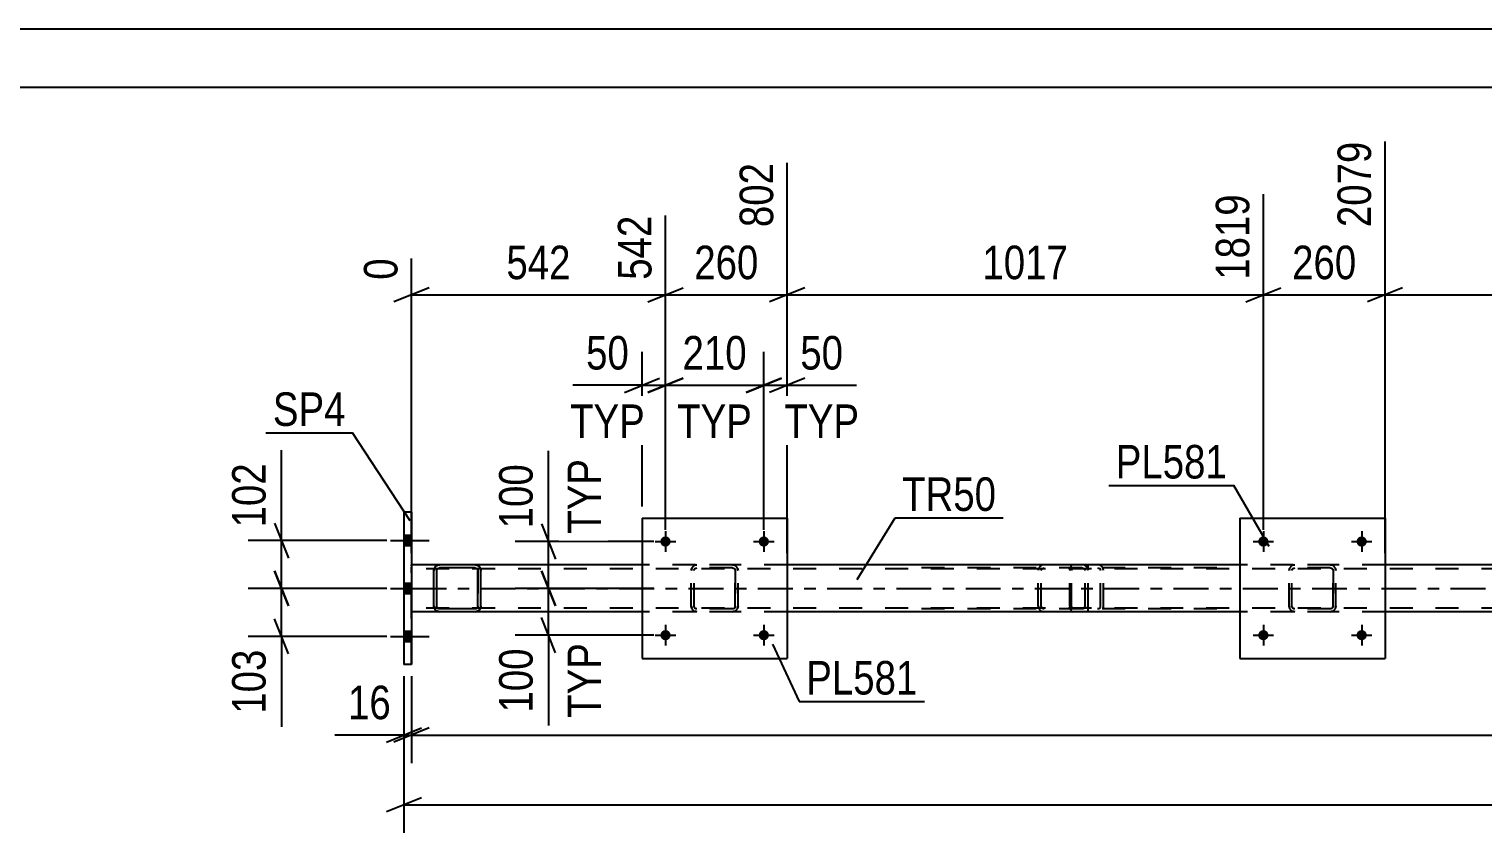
# Model space of a CAD drawing. Header units: millimetres. Extents: x 0 to 841, y 0 to 594.
# Drawn here: x 68 to 192.2, y 525.3 to 594 of the extents above; entities that cross this region are included whole.
import ezdxf

# ---------------------------------------------------------------- set-up
doc = ezdxf.new("R2010")
doc.units = ezdxf.units.MM
doc.linetypes.add('DXK_LINE_DOT2', pattern=[3.9198, 1.9599, -1.9599])
doc.linetypes.add('DXK_LINE_DOT3', pattern=[5.9187, 2.979, -0.9799, 0.9799, -0.9799])
doc.styles.add('Arial Narrow', font='ARIALN.TTF', dxfattribs={"height": 0.2})

# ---------------------------------------------------------------- blocks, each defined once
blk = doc.blocks.new('Unknown-232924716-1133 - 28920')
at = {"color": 5, "linetype": 'Continuous'}
for p, q in [((841, 594), (0, 594)), ((836, 589), (5, 589))]:
    blk.add_line(p, q, dxfattribs=at)
blk = doc.blocks.new('Bolt-232924716-2098 - 2062')
at = {"linetype": 'Continuous'}
for points in [[(100.63, 549.87), (100.63, 550.75), (99.99, 550.75), (99.99, 549.87)], [(100.63, 549.87), (100.63, 550.75), (99.99, 550.75), (99.99, 549.87)], [(100.63, 549.87), (100.63, 550.75), (99.99, 550.75), (99.99, 549.87)], [(100.63, 545.77), (100.63, 546.65), (99.99, 546.65), (99.99, 545.77)], [(100.63, 545.77), (100.63, 546.65), (99.99, 546.65), (99.99, 545.77)], [(100.63, 541.67), (100.63, 542.55), (99.99, 542.55), (99.99, 541.67)], [(100.63, 541.67), (100.63, 542.55), (99.99, 542.55), (99.99, 541.67)], [(100.63, 541.67), (100.63, 542.55), (99.99, 542.55), (99.99, 541.67)]]:
    blk.add_hatch(color=1, dxfattribs=at).paths.add_polyline_path(points)
at = {"color": 1, "linetype": 'Continuous'}
for p, q in [((98.83, 550.31), (102.15, 550.31)), ((98.83, 550.31), (102.15, 550.31)), ((98.83, 550.31), (102.15, 550.31)), ((99.99, 550.75), (100.63, 550.75)), ((99.99, 550.75), (100.63, 550.75)), ((99.99, 550.75), (100.63, 550.75)), ((99.99, 549.87), (100.63, 549.87)), ((99.99, 549.87), (100.63, 549.87)), ((99.99, 549.87), (100.63, 549.87)), ((99.99, 546.65), (100.63, 546.65)), ((99.99, 546.65), (100.63, 546.65)), ((98.83, 546.21), (102.15, 546.21)), ((98.83, 546.21), (102.15, 546.21)), ((99.99, 545.77), (100.63, 545.77)), ((99.99, 545.77), (100.63, 545.77)), ((98.83, 542.11), (102.15, 542.11)), ((98.83, 542.11), (102.15, 542.11)), ((98.83, 542.11), (102.15, 542.11)), ((99.99, 542.55), (100.63, 542.55)), ((99.99, 542.55), (100.63, 542.55)), ((99.99, 542.55), (100.63, 542.55)), ((99.99, 541.67), (100.63, 541.67)), ((99.99, 541.67), (100.63, 541.67)), ((99.99, 541.67), (100.63, 541.67))]:
    blk.add_line(p, q, dxfattribs=at)
blk = doc.blocks.new('Part-232924716-2103 - 2062')
at = {"color": 2, "linetype": 'Continuous'}
for p, q in [((120.33, 548.21), (100.63, 548.21)), ((171.41, 548.21), (132.73, 548.21)), ((222.49, 548.21), (183.81, 548.21)), ((103.03, 544.21), (100.63, 544.21)), ((120.33, 544.21), (106.08, 544.21)), ((171.41, 544.21), (132.73, 544.21)), ((222.49, 544.21), (183.81, 544.21))]:
    blk.add_line(p, q, dxfattribs=at)
at = {"color": 7, "linetype": 'DXK_LINE_DOT2'}
for p, q in [((100.63, 544.21), (100.63, 548.21)), ((762.38, 547.89), (100.63, 547.89)), ((132.73, 548.21), (120.33, 548.21)), ((183.81, 548.21), (171.41, 548.21)), ((762.38, 544.53), (100.63, 544.53)), ((106.08, 544.21), (103.03, 544.21)), ((132.73, 544.21), (120.33, 544.21)), ((183.81, 544.21), (171.41, 544.21))]:
    blk.add_line(p, q, dxfattribs=at)
at = {"color": 7, "linetype": 'DXK_LINE_DOT3'}
blk.add_line((100.63, 546.21), (762.38, 546.21), dxfattribs=at)
blk = doc.blocks.new('Part-232924716-23515 - 2062')
at = {"color": 2, "linetype": 'Continuous'}
for p, q in [((171.41, 552.21), (171.41, 540.21)), ((171.41, 552.21), (183.81, 552.21)), ((183.81, 552.21), (183.81, 540.21)), ((171.41, 540.21), (183.81, 540.21))]:
    blk.add_line(p, q, dxfattribs=at)
blk = doc.blocks.new('Part-232924716-23517 - 2062')
at = {"color": 2, "linetype": 'Continuous'}
for p, q in [((120.33, 552.21), (120.33, 540.21)), ((120.33, 552.21), (132.73, 552.21)), ((132.73, 552.21), (132.73, 540.21)), ((120.33, 540.21), (132.73, 540.21))]:
    blk.add_line(p, q, dxfattribs=at)
blk = doc.blocks.new('Part-232924716-23516 - 2062')
at = {"color": 7, "linetype": 'DXK_LINE_DOT2'}
for p, q in [((124.53, 547.73), (124.57, 547.92)), ((124.57, 547.92), (124.53, 547.73)), ((124.77, 547.73), (124.79, 547.82)), ((124.79, 547.82), (124.84, 547.9)), ((124.83, 548.18), (125.01, 548.21)), ((125.01, 548.21), (124.83, 548.18)), ((124.84, 547.9), (124.92, 547.95)), ((124.92, 547.95), (125.01, 547.97)), ((128.05, 548.21), (125.01, 548.21)), ((128.05, 547.97), (125.01, 547.97)), ((128.05, 548.21), (128.23, 548.18)), ((128.23, 548.18), (128.05, 548.21)), ((128.05, 547.97), (128.14, 547.95)), ((128.14, 547.95), (128.22, 547.9)), ((128.22, 547.9), (128.27, 547.82)), ((128.27, 547.82), (128.29, 547.73)), ((128.49, 547.92), (128.53, 547.73)), ((128.53, 547.73), (128.49, 547.92)), ((124.53, 544.69), (124.53, 547.73)), ((124.53, 544.69), (124.53, 547.73)), ((124.77, 544.69), (124.77, 547.73)), ((124.77, 544.69), (124.77, 547.73)), ((128.29, 544.69), (128.29, 547.73)), ((128.29, 547.73), (128.29, 544.69)), ((128.53, 544.69), (128.53, 547.73)), ((128.53, 544.69), (128.53, 547.73)), ((124.57, 544.51), (124.53, 544.69)), ((124.53, 544.69), (124.57, 544.51)), ((124.79, 544.6), (124.77, 544.69)), ((124.84, 544.52), (124.79, 544.6)), ((125.01, 544.21), (124.83, 544.25)), ((124.83, 544.25), (125.01, 544.21)), ((124.92, 544.47), (124.84, 544.52)), ((125.01, 544.45), (124.92, 544.47)), ((128.05, 544.45), (125.01, 544.45)), ((128.05, 544.21), (125.01, 544.21)), ((128.14, 544.47), (128.05, 544.45)), ((128.23, 544.25), (128.05, 544.21)), ((128.05, 544.21), (128.23, 544.25)), ((128.22, 544.52), (128.14, 544.47)), ((128.27, 544.6), (128.22, 544.52)), ((128.29, 544.69), (128.27, 544.6)), ((128.53, 544.69), (128.49, 544.51)), ((128.49, 544.51), (128.53, 544.69))]:
    blk.add_line(p, q, dxfattribs=at)
at = {"color": 7, "linetype": 'DXK_LINE_DOT3'}
blk.add_line((126.53, 546.21), (126.53, 546.21), dxfattribs=at)
at = {"color": 7, "linetype": 'DXK_LINE_DOT2'}
for centre, start, end in [((125.01, 547.73), 112.5, 157.5), ((125.01, 547.73), 112.5, 157.5), ((128.05, 547.73), 22.5, 67.5), ((128.05, 547.73), 22.5, 67.5), ((125.01, 544.69), 202.5, 247.5), ((125.01, 544.69), 202.5, 247.5), ((128.05, 544.69), 292.5, 337.5), ((128.05, 544.69), 292.5, 337.5)]:
    blk.add_arc(centre, 0.48, start, end, dxfattribs=at)
blk = doc.blocks.new('Part-232924716-2178 - 2062')
at = {"color": 7, "linetype": 'DXK_LINE_DOT2'}
for p, q in [((157.93, 548.21), (142.79, 548.21)), ((157.93, 547.97), (142.79, 547.97)), ((154.21, 547.87), (154.18, 547.73)), ((154.22, 547.92), (154.21, 547.87)), ((154.44, 547.73), (154.45, 547.82)), ((154.45, 547.82), (154.51, 547.9)), ((154.69, 548.21), (154.5, 548.18)), ((154.51, 547.9), (154.59, 547.95)), ((154.59, 547.95), (154.69, 547.97)), ((158.12, 548.18), (157.93, 548.21)), ((157.93, 547.97), (158.02, 547.95)), ((158.02, 547.95), (158.11, 547.9)), ((158.11, 547.9), (158.16, 547.82)), ((158.16, 547.82), (158.18, 547.73)), ((158.41, 547.87), (158.4, 547.92)), ((158.44, 547.73), (158.41, 547.87)), ((154.18, 544.69), (154.18, 547.73)), ((154.44, 544.69), (154.44, 547.73)), ((158.18, 544.69), (158.18, 547.73)), ((158.44, 544.69), (158.44, 547.73)), ((157.93, 544.45), (142.79, 544.45)), ((157.93, 544.21), (142.79, 544.21)), ((154.18, 544.69), (154.2, 544.61)), ((154.2, 544.61), (154.22, 544.51)), ((154.45, 544.63), (154.44, 544.69)), ((154.45, 544.6), (154.45, 544.63)), ((154.51, 544.52), (154.45, 544.6)), ((154.5, 544.25), (154.69, 544.21)), ((154.59, 544.47), (154.51, 544.52)), ((154.69, 544.45), (154.59, 544.47)), ((158.02, 544.47), (157.93, 544.45)), ((157.93, 544.21), (158.12, 544.25)), ((158.11, 544.52), (158.02, 544.47)), ((158.16, 544.6), (158.11, 544.52)), ((158.16, 544.6), (158.17, 544.63)), ((158.17, 544.63), (158.18, 544.69)), ((158.4, 544.51), (158.42, 544.61)), ((158.42, 544.61), (158.44, 544.69))]:
    blk.add_line(p, q, dxfattribs=at)
for centre, start, end in [((154.67, 547.71), 110.7583, 155.68), ((157.95, 547.71), 24.32, 69.2417), ((154.67, 544.71), 204.32, 249.2417)]:
    blk.add_arc(centre, 0.496, start, end, dxfattribs=at)
blk = doc.blocks.new('Part-232924716-23518 - 2062')
at = {"color": 2, "linetype": 'Continuous'}
for p, q in [((102.59, 547.92), (102.55, 547.73)), ((102.79, 547.73), (102.81, 547.82)), ((102.81, 547.82), (102.86, 547.9)), ((103.03, 548.21), (102.85, 548.18)), ((102.86, 547.9), (102.94, 547.95)), ((102.94, 547.95), (103.03, 547.97)), ((106.07, 548.21), (103.03, 548.21)), ((106.07, 547.97), (103.03, 547.97)), ((106.26, 548.18), (106.07, 548.21)), ((106.07, 547.97), (106.16, 547.95)), ((106.16, 547.95), (106.24, 547.9)), ((106.24, 547.9), (106.29, 547.82)), ((106.29, 547.82), (106.31, 547.73)), ((106.55, 547.73), (106.52, 547.92)), ((102.55, 544.69), (102.55, 547.73)), ((102.79, 544.69), (102.79, 547.73)), ((106.31, 544.69), (106.31, 547.73)), ((106.55, 544.69), (106.55, 547.73)), ((102.55, 544.69), (102.59, 544.51)), ((102.81, 544.6), (102.79, 544.69)), ((102.86, 544.52), (102.81, 544.6)), ((102.85, 544.25), (103.03, 544.21)), ((102.94, 544.47), (102.86, 544.52)), ((103.03, 544.45), (102.94, 544.47)), ((106.07, 544.45), (103.03, 544.45)), ((106.07, 544.21), (103.03, 544.21)), ((106.16, 544.47), (106.07, 544.45)), ((106.07, 544.21), (106.26, 544.25)), ((106.24, 544.52), (106.16, 544.47)), ((106.29, 544.6), (106.24, 544.52)), ((106.31, 544.69), (106.29, 544.6)), ((106.52, 544.51), (106.55, 544.69))]:
    blk.add_line(p, q, dxfattribs=at)
at = {"color": 7, "linetype": 'DXK_LINE_DOT2'}
for p, q in [((102.55, 547.73), (102.59, 547.92)), ((102.85, 548.18), (103.03, 548.21)), ((106.07, 548.21), (106.26, 548.18)), ((106.52, 547.92), (106.55, 547.73)), ((102.55, 544.69), (102.55, 547.73)), ((102.79, 544.69), (102.79, 547.73)), ((106.31, 547.73), (106.31, 544.69)), ((106.55, 544.69), (106.55, 547.73)), ((102.59, 544.51), (102.55, 544.69)), ((103.03, 544.21), (102.85, 544.25)), ((106.26, 544.25), (106.07, 544.21)), ((106.55, 544.69), (106.52, 544.51))]:
    blk.add_line(p, q, dxfattribs=at)
at = {"color": 2, "linetype": 'Continuous'}
for centre, start, end in [((103.03, 547.73), 112.5, 157.5), ((106.07, 547.73), 22.5, 67.5), ((103.03, 544.69), 202.5, 247.5), ((106.07, 544.69), 292.5, 337.5)]:
    blk.add_arc(centre, 0.48, start, end, dxfattribs=at)
at = {"color": 7, "linetype": 'DXK_LINE_DOT2'}
for centre, start, end in [((103.03, 547.73), 112.5, 157.5), ((106.07, 547.73), 22.5, 67.5), ((103.03, 544.69), 202.5, 247.5), ((106.07, 544.69), 292.5, 337.5)]:
    blk.add_arc(centre, 0.48, start, end, dxfattribs=at)
blk = doc.blocks.new('Part-232924716-2183 - 2062')
at = {"color": 2, "linetype": 'Continuous'}
for p, q in [((100.63, 552.71), (99.99, 552.71)), ((99.99, 552.71), (99.99, 539.71)), ((100.63, 552.71), (100.63, 539.71)), ((100.63, 539.71), (99.99, 539.71))]:
    blk.add_line(p, q, dxfattribs=at)
at = {"color": 7, "linetype": 'DXK_LINE_DOT2'}
for p, q in [((99.99, 552.71), (99.99, 539.71)), ((100.63, 539.71), (100.63, 548.03))]:
    blk.add_line(p, q, dxfattribs=at)
blk = doc.blocks.new('Part-232924716-2185 - 2062')
at = {"color": 7, "linetype": 'DXK_LINE_DOT2'}
for p, q in [((156.91, 547.92), (156.89, 547.73)), ((156.97, 548.07), (156.91, 547.92)), ((157.06, 548.18), (156.97, 548.07)), ((157.03, 547.73), (157.04, 547.82)), ((157.04, 547.82), (157.06, 547.9)), ((157.16, 548.21), (157.06, 548.18)), ((157.06, 547.9), (157.11, 547.95)), ((157.11, 547.95), (157.16, 547.97)), ((169.44, 548.21), (157.16, 548.21)), ((169.44, 547.97), (157.16, 547.97)), ((158.44, 547.97), (158.44, 548.21)), ((159.44, 548.18), (159.25, 548.21)), ((159.25, 547.97), (159.35, 547.95)), ((159.35, 547.95), (159.43, 547.9)), ((159.43, 547.9), (159.48, 547.82)), ((159.48, 547.82), (159.5, 547.73)), ((159.73, 547.87), (159.72, 547.92)), ((159.75, 547.73), (159.73, 547.87)), ((156.89, 544.69), (156.89, 547.73)), ((157.03, 544.69), (157.03, 547.73)), ((159.5, 544.69), (159.5, 547.73)), ((159.75, 544.69), (159.75, 547.73)), ((156.89, 544.69), (156.91, 544.51)), ((156.91, 544.51), (156.97, 544.35)), ((156.97, 544.35), (157.06, 544.25)), ((157.04, 544.6), (157.03, 544.69)), ((157.06, 544.52), (157.04, 544.6)), ((157.11, 544.47), (157.06, 544.52)), ((157.06, 544.25), (157.16, 544.21)), ((157.16, 544.45), (157.11, 544.47)), ((169.44, 544.45), (157.16, 544.45)), ((169.44, 544.21), (157.16, 544.21)), ((158.44, 544.21), (158.44, 544.45)), ((159.35, 544.47), (159.25, 544.45)), ((159.25, 544.21), (159.44, 544.25)), ((159.43, 544.52), (159.35, 544.47)), ((159.48, 544.6), (159.43, 544.52)), ((159.48, 544.6), (159.49, 544.63)), ((159.49, 544.63), (159.5, 544.69)), ((159.72, 544.51), (159.74, 544.61)), ((159.74, 544.61), (159.75, 544.69))]:
    blk.add_line(p, q, dxfattribs=at)
blk.add_arc((159.27, 547.72), 0.492, 23.8494, 68.8059, dxfattribs=at)
blk = doc.blocks.new('Part-232924716-23514 - 2062')
at = {"color": 7, "linetype": 'DXK_LINE_DOT2'}
for p, q in [((175.61, 547.73), (175.65, 547.92)), ((175.65, 547.92), (175.61, 547.73)), ((175.85, 547.73), (175.87, 547.82)), ((175.87, 547.82), (175.92, 547.9)), ((175.91, 548.18), (176.09, 548.21)), ((176.09, 548.21), (175.91, 548.18)), ((175.92, 547.9), (176, 547.95)), ((176, 547.95), (176.09, 547.97)), ((179.13, 548.21), (176.09, 548.21)), ((179.13, 547.97), (176.09, 547.97)), ((179.13, 548.21), (179.31, 548.18)), ((179.31, 548.18), (179.13, 548.21)), ((179.13, 547.97), (179.22, 547.95)), ((179.22, 547.95), (179.3, 547.9)), ((179.3, 547.9), (179.35, 547.82)), ((179.35, 547.82), (179.37, 547.73)), ((179.57, 547.92), (179.61, 547.73)), ((179.61, 547.73), (179.57, 547.92)), ((175.61, 544.69), (175.61, 547.73)), ((175.61, 544.69), (175.61, 547.73)), ((175.85, 544.69), (175.85, 547.73)), ((175.85, 544.69), (175.85, 547.73)), ((179.37, 544.69), (179.37, 547.73)), ((179.37, 547.73), (179.37, 544.69)), ((179.61, 544.69), (179.61, 547.73)), ((179.61, 544.69), (179.61, 547.73)), ((175.65, 544.51), (175.61, 544.69)), ((175.61, 544.69), (175.65, 544.51)), ((175.87, 544.6), (175.85, 544.69)), ((175.92, 544.52), (175.87, 544.6)), ((176.09, 544.21), (175.91, 544.25)), ((175.91, 544.25), (176.09, 544.21)), ((176, 544.47), (175.92, 544.52)), ((176.09, 544.45), (176, 544.47)), ((179.13, 544.45), (176.09, 544.45)), ((179.13, 544.21), (176.09, 544.21)), ((179.22, 544.47), (179.13, 544.45)), ((179.31, 544.25), (179.13, 544.21)), ((179.13, 544.21), (179.31, 544.25)), ((179.3, 544.52), (179.22, 544.47)), ((179.35, 544.6), (179.3, 544.52)), ((179.37, 544.69), (179.35, 544.6)), ((179.61, 544.69), (179.57, 544.51)), ((179.57, 544.51), (179.61, 544.69))]:
    blk.add_line(p, q, dxfattribs=at)
at = {"color": 7, "linetype": 'DXK_LINE_DOT3'}
blk.add_line((177.61, 546.21), (177.61, 546.21), dxfattribs=at)
at = {"color": 7, "linetype": 'DXK_LINE_DOT2'}
for centre, start, end in [((176.09, 547.73), 112.5, 157.5), ((176.09, 547.73), 112.5, 157.5), ((179.13, 547.73), 22.5, 67.5), ((179.13, 547.73), 22.5, 67.5), ((176.09, 544.69), 202.5, 247.5), ((176.09, 544.69), 202.5, 247.5), ((179.13, 544.69), 292.5, 337.5), ((179.13, 544.69), 292.5, 337.5)]:
    blk.add_arc(centre, 0.48, start, end, dxfattribs=at)
blk = doc.blocks.new('Bolt-232924716-23543 - 2062')
at = {"linetype": 'Continuous'}
for points in [[(173.85, 542.21, -1), (172.97, 542.21, -1)], [(182.25, 542.21, -1), (181.37, 542.21, -1)]]:
    blk.add_hatch(color=1, dxfattribs=at).paths.add_polyline_path(points)
at = {"color": 1, "linetype": 'Continuous'}
for p, q in [((173.41, 543.09), (173.41, 541.33)), ((181.81, 543.09), (181.81, 541.33)), ((172.53, 542.21), (174.29, 542.21)), ((180.93, 542.21), (182.69, 542.21))]:
    blk.add_line(p, q, dxfattribs=at)
blk = doc.blocks.new('Bolt-232924716-23544 - 2062')
at = {"linetype": 'Continuous'}
for points in [[(173.85, 550.21, -1), (172.97, 550.21, -1)], [(182.25, 550.21, -1), (181.37, 550.21, -1)]]:
    blk.add_hatch(color=1, dxfattribs=at).paths.add_polyline_path(points)
at = {"color": 1, "linetype": 'Continuous'}
for p, q in [((173.41, 551.09), (173.41, 549.33)), ((181.81, 551.09), (181.81, 549.33)), ((172.53, 550.21), (174.29, 550.21)), ((180.93, 550.21), (182.69, 550.21))]:
    blk.add_line(p, q, dxfattribs=at)
blk = doc.blocks.new('Bolt-232924716-23545 - 2062')
at = {"linetype": 'Continuous'}
for points in [[(122.77, 542.21, -1), (121.89, 542.21, -1)], [(131.17, 542.21, -1), (130.29, 542.21, -1)]]:
    blk.add_hatch(color=1, dxfattribs=at).paths.add_polyline_path(points)
at = {"color": 1, "linetype": 'Continuous'}
for p, q in [((122.33, 543.09), (122.33, 541.33)), ((130.73, 543.09), (130.73, 541.33)), ((121.45, 542.21), (123.21, 542.21)), ((129.85, 542.21), (131.61, 542.21))]:
    blk.add_line(p, q, dxfattribs=at)
blk = doc.blocks.new('Bolt-232924716-23546 - 2062')
at = {"linetype": 'Continuous'}
for points in [[(122.77, 550.21, -1), (121.89, 550.21, -1)], [(131.17, 550.21, -1), (130.29, 550.21, -1)]]:
    blk.add_hatch(color=1, dxfattribs=at).paths.add_polyline_path(points)
at = {"color": 1, "linetype": 'Continuous'}
for p, q in [((122.33, 551.09), (122.33, 549.33)), ((130.73, 551.09), (130.73, 549.33)), ((121.45, 550.21), (123.21, 550.21)), ((129.85, 550.21), (131.61, 550.21))]:
    blk.add_line(p, q, dxfattribs=at)
blk = doc.blocks.new('StraightDimension-232924716-8909 - 2062')
at = {"color": 7, "linetype": 'Continuous'}
for p, q in [((99.99, 538.71), (99.99, 531.28)), ((100.63, 538.71), (100.63, 531.28)), ((98.49, 533.08), (101.49, 534.28)), ((102.13, 534.28), (99.13, 533.08)), ((99.99, 533.68), (94.08, 533.68)), ((99.99, 533.68), (94.08, 533.68)), ((99.99, 533.68), (100.63, 533.68))]:
    blk.add_line(p, q, dxfattribs=at)
at = {"color": 0}
blk.add_wipeout([(99.47, 534.43), (99.47, 538.63), (94.61, 538.63), (94.61, 534.43)], dxfattribs=at)
at = {"color": 3, "style": 'Arial Narrow'}
blk.add_text('16', height=2.863, dxfattribs=at).set_placement((95.21, 535.03))
blk = doc.blocks.new('StraightDimension-232924716-27278 - 2062')
at = {"color": 7, "linetype": 'Continuous'}
for p, q in [((89.52, 550.29), (89.52, 558.03)), ((89.52, 550.29), (89.52, 558.03)), ((88.92, 551.79), (90.12, 548.79)), ((98.52, 550.29), (86.67, 550.29)), ((89.52, 546.21), (89.52, 550.29)), ((90.12, 544.71), (88.92, 547.71)), ((98.52, 546.21), (86.67, 546.21))]:
    blk.add_line(p, q, dxfattribs=at)
at = {"color": 0}
blk.add_wipeout([(88.77, 557.5), (84.57, 557.5), (84.57, 550.82), (88.77, 550.82)], dxfattribs=at)
at = {"color": 3, "style": 'Arial Narrow'}
blk.add_text('102', height=2.863, rotation=90.0002, dxfattribs=at).set_placement((88.17, 551.42))
blk = doc.blocks.new('StraightDimension-232924716-26433 - 2062')
at = {"color": 7, "linetype": 'Continuous'}
for p, q in [((122.33, 551.21), (122.33, 578.06)), ((100.63, 549.21), (100.63, 574.4)), ((102.13, 571.88), (99.13, 570.68)), ((120.83, 570.68), (123.83, 571.88)), ((100.63, 571.28), (122.33, 571.28))]:
    blk.add_line(p, q, dxfattribs=at)
at = {"color": 0}
blk.add_wipeout([(114.82, 572.03), (114.82, 576.23), (108.14, 576.23), (108.14, 572.03)], dxfattribs=at)
at = {"color": 3, "style": 'Arial Narrow'}
blk.add_text('542', height=2.863, dxfattribs=at).set_placement((108.74, 572.63))
at = {"color": 0, "linetype": 'Continuous'}
for points in [[(121.73, 578.66), (117.53, 578.66), (117.53, 571.98), (121.73, 571.98)], [(100.03, 575), (95.83, 575), (95.83, 571.98), (100.03, 571.98)]]:
    blk.add_wipeout(points, dxfattribs=at)
at = {"color": 3, "linetype": 'Continuous', "style": 'Arial Narrow'}
for s, height, p in [('542', 2.863, (121.13, 572.58)), ('0', 2.86, (99.43, 572.58))]:
    blk.add_text(s, height=height, rotation=90.0002, dxfattribs=at).set_placement(p)
blk = doc.blocks.new('StraightDimension-232924716-8908 - 2062')
at = {"color": 7, "linetype": 'Continuous'}
for p, q in [((100.63, 538.71), (100.63, 531.28)), ((102.13, 534.28), (99.13, 533.08)), ((100.63, 533.68), (799.5, 533.68))]:
    blk.add_line(p, q, dxfattribs=at)
blk = doc.blocks.new('StraightDimension-232924716-26391 - 2062')
at = {"color": 7, "linetype": 'Continuous'}
for p, q in [((99.99, 538.71), (99.99, 525.31)), ((101.49, 528.31), (98.49, 527.11)), ((99.99, 527.71), (800.14, 527.71))]:
    blk.add_line(p, q, dxfattribs=at)
blk = doc.blocks.new('StraightDimension-232924716-27100 - 2062')
at = {"color": 7, "linetype": 'Continuous'}
for p, q in [((111.73, 547.71), (112.93, 544.71)), ((121.33, 546.21), (109.48, 546.21)), ((112.33, 542.21), (112.33, 546.21)), ((112.93, 540.71), (111.73, 543.71)), ((121.33, 542.21), (109.48, 542.21)), ((112.33, 542.21), (112.33, 534.48)), ((112.33, 542.21), (112.33, 534.48))]:
    blk.add_line(p, q, dxfattribs=at)
at = {"color": 0}
blk.add_wipeout([(111.58, 541.69), (107.38, 541.69), (107.38, 535), (111.58, 535)], dxfattribs=at)
at = {"color": 0, "linetype": 'Continuous'}
blk.add_wipeout([(117.43, 542.14), (113.23, 542.14), (113.23, 534.55), (117.43, 534.55)], dxfattribs=at)
at = {"color": 3, "style": 'Arial Narrow'}
blk.add_text('100', height=2.863, rotation=90.0002, dxfattribs=at).set_placement((110.98, 535.6))
at = {"color": 3, "linetype": 'Continuous', "style": 'Arial Narrow'}
blk.add_text('TYP', height=2.863, rotation=90.0002, dxfattribs=at).set_placement((116.83, 535.15))
blk = doc.blocks.new('StraightDimension-232924716-27099 - 2062')
at = {"color": 7, "linetype": 'Continuous'}
for p, q in [((112.33, 550.21), (112.33, 557.95)), ((112.33, 550.21), (112.33, 557.95)), ((111.73, 551.71), (112.93, 548.71)), ((121.33, 550.21), (109.48, 550.21)), ((112.33, 546.21), (112.33, 550.21)), ((112.93, 544.71), (111.73, 547.71)), ((121.33, 546.21), (109.48, 546.21))]:
    blk.add_line(p, q, dxfattribs=at)
at = {"color": 0, "linetype": 'Continuous'}
blk.add_wipeout([(117.43, 557.87), (113.23, 557.87), (113.23, 550.28), (117.43, 550.28)], dxfattribs=at)
at = {"color": 0}
blk.add_wipeout([(111.58, 557.42), (107.38, 557.42), (107.38, 550.74), (111.58, 550.74)], dxfattribs=at)
at = {"color": 3, "style": 'Arial Narrow'}
blk.add_text('100', height=2.863, rotation=90.0002, dxfattribs=at).set_placement((110.98, 551.34))
at = {"color": 3, "linetype": 'Continuous', "style": 'Arial Narrow'}
blk.add_text('TYP', height=2.863, rotation=90.0002, dxfattribs=at).set_placement((116.83, 550.88))
blk = doc.blocks.new('StraightDimension-232924716-26429 - 2062')
at = {"color": 7, "linetype": 'Continuous'}
for p, q in [((183.81, 549.21), (183.81, 584.39)), ((224.49, 551.21), (224.49, 579.89)), ((185.31, 571.88), (182.31, 570.68)), ((222.99, 570.68), (225.99, 571.88)), ((183.81, 571.28), (224.49, 571.28))]:
    blk.add_line(p, q, dxfattribs=at)
at = {"color": 0}
blk.add_wipeout([(208.41, 572.03), (208.41, 576.23), (199.89, 576.23), (199.89, 572.03)], dxfattribs=at)
at = {"color": 3, "style": 'Arial Narrow'}
blk.add_text('1017', height=2.863, dxfattribs=at).set_placement((200.49, 572.63))
at = {"color": 0, "linetype": 'Continuous'}
blk.add_wipeout([(223.89, 580.49), (219.69, 580.49), (219.69, 571.98), (223.89, 571.98)], dxfattribs=at)
at = {"color": 3, "linetype": 'Continuous', "style": 'Arial Narrow'}
blk.add_text('3096', height=2.863, rotation=90.0002, dxfattribs=at).set_placement((223.29, 572.58))
blk = doc.blocks.new('StraightDimension-232924716-26430 - 2062')
at = {"color": 7, "linetype": 'Continuous'}
for p, q in [((183.81, 549.21), (183.81, 584.39)), ((173.41, 551.21), (173.41, 579.89)), ((171.91, 570.68), (174.91, 571.88)), ((185.31, 571.88), (182.31, 570.68)), ((173.41, 571.28), (183.81, 571.28))]:
    blk.add_line(p, q, dxfattribs=at)
at = {"color": 0}
blk.add_wipeout([(181.95, 572.03), (181.95, 576.23), (175.27, 576.23), (175.27, 572.03)], dxfattribs=at)
at = {"color": 3, "style": 'Arial Narrow'}
blk.add_text('260', height=2.863, dxfattribs=at).set_placement((175.87, 572.63))
at = {"color": 0, "linetype": 'Continuous'}
blk.add_wipeout([(183.21, 584.99), (179.01, 584.99), (179.01, 576.48), (183.21, 576.48)], dxfattribs=at)
at = {"color": 3, "linetype": 'Continuous', "style": 'Arial Narrow'}
blk.add_text('2079', height=2.863, rotation=90.0002, dxfattribs=at).set_placement((182.61, 577.08))
blk = doc.blocks.new('StraightDimension-232924716-26431 - 2062')
at = {"color": 7, "linetype": 'Continuous'}
for p, q in [((132.73, 549.21), (132.73, 582.56)), ((173.41, 551.21), (173.41, 579.89)), ((134.23, 571.88), (131.23, 570.68)), ((171.91, 570.68), (174.91, 571.88)), ((132.73, 571.28), (173.41, 571.28))]:
    blk.add_line(p, q, dxfattribs=at)
at = {"color": 0}
blk.add_wipeout([(157.33, 572.03), (157.33, 576.23), (148.81, 576.23), (148.81, 572.03)], dxfattribs=at)
at = {"color": 3, "style": 'Arial Narrow'}
blk.add_text('1017', height=2.863, dxfattribs=at).set_placement((149.41, 572.63))
at = {"color": 0, "linetype": 'Continuous'}
blk.add_wipeout([(172.81, 580.49), (168.61, 580.49), (168.61, 571.98), (172.81, 571.98)], dxfattribs=at)
at = {"color": 3, "linetype": 'Continuous', "style": 'Arial Narrow'}
blk.add_text('1819', height=2.863, rotation=90.0002, dxfattribs=at).set_placement((172.21, 572.58))
blk = doc.blocks.new('StraightDimension-232924716-26432 - 2062')
at = {"color": 7, "linetype": 'Continuous'}
for p, q in [((132.73, 549.21), (132.73, 582.56)), ((122.33, 551.21), (122.33, 578.06)), ((120.83, 570.68), (123.83, 571.88)), ((134.23, 571.88), (131.23, 570.68)), ((122.33, 571.28), (132.73, 571.28))]:
    blk.add_line(p, q, dxfattribs=at)
at = {"color": 0}
blk.add_wipeout([(130.87, 572.03), (130.87, 576.23), (124.19, 576.23), (124.19, 572.03)], dxfattribs=at)
at = {"color": 3, "style": 'Arial Narrow'}
blk.add_text('260', height=2.863, dxfattribs=at).set_placement((124.79, 572.63))
at = {"color": 0, "linetype": 'Continuous'}
blk.add_wipeout([(132.13, 583.16), (127.93, 583.16), (127.93, 576.48), (132.13, 576.48)], dxfattribs=at)
at = {"color": 3, "linetype": 'Continuous', "style": 'Arial Narrow'}
blk.add_text('802', height=2.863, rotation=90.0002, dxfattribs=at).set_placement((131.53, 577.08))
blk = doc.blocks.new('StraightDimension-232924716-27056 - 2062')
at = {"color": 7, "linetype": 'Continuous'}
for p, q in [((130.73, 551.21), (130.73, 566.41)), ((132.73, 553.21), (132.73, 566.41)), ((129.23, 562.96), (132.23, 564.16)), ((134.23, 564.16), (131.23, 562.96)), ((130.73, 563.56), (132.73, 563.56)), ((132.73, 563.56), (138.64, 563.56)), ((132.73, 563.56), (138.64, 563.56))]:
    blk.add_line(p, q, dxfattribs=at)
at = {"color": 0}
blk.add_wipeout([(138.11, 564.31), (138.11, 568.51), (133.25, 568.51), (133.25, 564.31)], dxfattribs=at)
at = {"color": 0, "linetype": 'Continuous'}
blk.add_wipeout([(139.48, 558.46), (139.48, 562.66), (131.89, 562.66), (131.89, 558.46)], dxfattribs=at)
at = {"color": 3, "style": 'Arial Narrow'}
blk.add_text('50', height=2.863, dxfattribs=at).set_placement((133.85, 564.91))
at = {"color": 3, "linetype": 'Continuous', "style": 'Arial Narrow'}
blk.add_text('TYP', height=2.863, dxfattribs=at).set_placement((132.49, 559.06))
blk = doc.blocks.new('StraightDimension-232924716-27057 - 2062')
at = {"color": 7, "linetype": 'Continuous'}
for p, q in [((122.33, 551.21), (122.33, 566.41)), ((130.73, 551.21), (130.73, 566.41)), ((120.83, 562.96), (123.83, 564.16)), ((132.23, 564.16), (129.23, 562.96)), ((122.33, 563.56), (130.73, 563.56))]:
    blk.add_line(p, q, dxfattribs=at)
at = {"color": 0}
blk.add_wipeout([(129.87, 564.31), (129.87, 568.51), (123.19, 568.51), (123.19, 564.31)], dxfattribs=at)
at = {"color": 0, "linetype": 'Continuous'}
blk.add_wipeout([(130.32, 558.46), (130.32, 562.66), (122.73, 562.66), (122.73, 558.46)], dxfattribs=at)
at = {"color": 3, "style": 'Arial Narrow'}
blk.add_text('210', height=2.863, dxfattribs=at).set_placement((123.79, 564.91))
at = {"color": 3, "linetype": 'Continuous', "style": 'Arial Narrow'}
blk.add_text('TYP', height=2.863, dxfattribs=at).set_placement((123.33, 559.06))
blk = doc.blocks.new('StraightDimension-232924716-27058 - 2062')
at = {"color": 7, "linetype": 'Continuous'}
for p, q in [((120.33, 553.21), (120.33, 566.41)), ((122.33, 551.21), (122.33, 566.41)), ((118.83, 562.96), (121.83, 564.16)), ((123.83, 564.16), (120.83, 562.96)), ((120.33, 563.56), (114.42, 563.56)), ((120.33, 563.56), (114.42, 563.56)), ((120.33, 563.56), (122.33, 563.56))]:
    blk.add_line(p, q, dxfattribs=at)
at = {"color": 0}
blk.add_wipeout([(119.8, 564.31), (119.8, 568.51), (114.95, 568.51), (114.95, 564.31)], dxfattribs=at)
at = {"color": 0, "linetype": 'Continuous'}
blk.add_wipeout([(121.17, 558.46), (121.17, 562.66), (113.58, 562.66), (113.58, 558.46)], dxfattribs=at)
at = {"color": 3, "style": 'Arial Narrow'}
blk.add_text('50', height=2.863, dxfattribs=at).set_placement((115.55, 564.91))
at = {"color": 3, "linetype": 'Continuous', "style": 'Arial Narrow'}
blk.add_text('TYP', height=2.863, dxfattribs=at).set_placement((114.18, 559.06))
blk = doc.blocks.new('StraightDimension-232924716-27279 - 2062')
at = {"color": 7, "linetype": 'Continuous'}
for p, q in [((88.92, 547.71), (90.12, 544.71)), ((98.52, 546.21), (86.67, 546.21)), ((89.52, 542.11), (89.52, 546.21)), ((90.12, 540.61), (88.92, 543.61)), ((98.52, 542.11), (86.67, 542.11)), ((89.52, 542.11), (89.52, 534.38)), ((89.52, 542.11), (89.52, 534.38))]:
    blk.add_line(p, q, dxfattribs=at)
at = {"color": 0}
blk.add_wipeout([(88.77, 541.59), (84.57, 541.59), (84.57, 534.9), (88.77, 534.9)], dxfattribs=at)
at = {"color": 3, "style": 'Arial Narrow'}
blk.add_text('103', height=2.863, rotation=90.0002, dxfattribs=at).set_placement((88.17, 535.5))
blk = doc.blocks.new('Mark-232924716-2099 - 2062')
at = {"color": 0}
blk.add_wipeout([(150.58, 552.83), (150.58, 555.83), (142.55, 555.83), (142.55, 552.83)], dxfattribs=at)
blk.add_wipeout([(150.58, 552.83), (150.58, 555.83), (142.55, 555.83), (142.55, 552.83)], dxfattribs=at)
at = {"color": 30, "linetype": 'Continuous'}
for p, q in [((138.7, 546.98), (141.95, 552.23)), ((141.95, 552.23), (151.18, 552.23))]:
    blk.add_line(p, q, dxfattribs=at)
at = {"color": 3, "style": 'Arial Narrow'}
blk.add_text('TR50', height=2.863, dxfattribs=at).set_placement((142.55, 552.83))
blk = doc.blocks.new('Mark-232924716-2179 - 2062')
at = {"color": 0}
blk.add_wipeout([(95, 560.09), (95, 563.09), (88.79, 563.09), (88.79, 560.09)], dxfattribs=at)
blk.add_wipeout([(95, 560.09), (95, 563.09), (88.79, 563.09), (88.79, 560.09)], dxfattribs=at)
at = {"color": 30, "linetype": 'Continuous'}
for p in [(88.19, 559.49), (100.52, 551.97)]:
    blk.add_line(p, (95.6, 559.49), dxfattribs=at)
at = {"color": 3, "style": 'Arial Narrow'}
blk.add_text('SP4', height=2.863, dxfattribs=at).set_placement((88.79, 560.09))
blk = doc.blocks.new('Mark-232924716-27188 - 2062')
at = {"color": 0}
blk.add_wipeout([(143.86, 537.14), (143.86, 540.14), (134.36, 540.14), (134.36, 537.14)], dxfattribs=at)
blk.add_wipeout([(143.86, 537.14), (143.86, 540.14), (134.36, 540.14), (134.36, 537.14)], dxfattribs=at)
at = {"color": 30, "linetype": 'Continuous'}
for p, q in [((131.47, 541.43), (133.76, 536.54)), ((133.76, 536.54), (144.46, 536.54))]:
    blk.add_line(p, q, dxfattribs=at)
at = {"color": 3, "style": 'Arial Narrow'}
blk.add_text('PL581', height=2.863, dxfattribs=at).set_placement((134.36, 537.14))
blk = doc.blocks.new('Mark-232924716-27185 - 2062')
at = {"color": 0}
blk.add_wipeout([(170.3, 555.6), (170.3, 558.6), (160.8, 558.6), (160.8, 555.6)], dxfattribs=at)
blk.add_wipeout([(170.3, 555.6), (170.3, 558.6), (160.8, 558.6), (160.8, 555.6)], dxfattribs=at)
at = {"color": 30, "linetype": 'Continuous'}
for p in [(160.2, 555), (173.9, 549.8)]:
    blk.add_line(p, (170.9, 555), dxfattribs=at)
at = {"color": 3, "style": 'Arial Narrow'}
blk.add_text('PL581', height=2.863, dxfattribs=at).set_placement((160.8, 555.6))

msp = doc.modelspace()

# ---------------------------------------------------------------- block references
for name in ['Unknown-232924716-1133 - 28920', 'Part-232924716-2183 - 2062', 'Part-232924716-23517 - 2062', 'Part-232924716-23515 - 2062', 'Bolt-232924716-2098 - 2062', 'Bolt-232924716-23546 - 2062', 'Bolt-232924716-23544 - 2062', 'Part-232924716-2103 - 2062', 'Part-232924716-23518 - 2062', 'Part-232924716-23516 - 2062', 'Part-232924716-2178 - 2062', 'Part-232924716-2185 - 2062', 'Part-232924716-23514 - 2062', 'Bolt-232924716-23545 - 2062', 'Bolt-232924716-23543 - 2062']:
    msp.add_blockref(name, (0, 0))

# ---------------------------------------------------------------- next in the draw order: block references
for name in ['StraightDimension-232924716-26429 - 2062', 'StraightDimension-232924716-27278 - 2062', 'StraightDimension-232924716-8909 - 2062']:
    msp.add_blockref(name, (0, 0))

# ---------------------------------------------------------------- next in the draw order: block references
for name in ['StraightDimension-232924716-26430 - 2062', 'StraightDimension-232924716-26433 - 2062', 'StraightDimension-232924716-8908 - 2062']:
    msp.add_blockref(name, (0, 0))

# ---------------------------------------------------------------- next in the draw order: block references
for name in ['StraightDimension-232924716-26431 - 2062', 'Mark-232924716-2179 - 2062', 'StraightDimension-232924716-26391 - 2062']:
    msp.add_blockref(name, (0, 0))

# ---------------------------------------------------------------- next in the draw order: block references
for name in ['Mark-232924716-27185 - 2062', 'StraightDimension-232924716-27279 - 2062', 'StraightDimension-232924716-27100 - 2062', 'Mark-232924716-27188 - 2062']:
    msp.add_blockref(name, (0, 0))

# ---------------------------------------------------------------- next in the draw order: block references
msp.add_blockref('StraightDimension-232924716-27099 - 2062', (0, 0))

# ---------------------------------------------------------------- next in the draw order: block references
msp.add_blockref('StraightDimension-232924716-26432 - 2062', (0, 0))

# ---------------------------------------------------------------- next in the draw order: block references
msp.add_blockref('StraightDimension-232924716-27056 - 2062', (0, 0))

# ---------------------------------------------------------------- next in the draw order: block references
for name in ['StraightDimension-232924716-27057 - 2062', 'Mark-232924716-2099 - 2062']:
    msp.add_blockref(name, (0, 0))

# ---------------------------------------------------------------- next in the draw order: block references
msp.add_blockref('StraightDimension-232924716-27058 - 2062', (0, 0))

doc.saveas('drawing.dxf')
